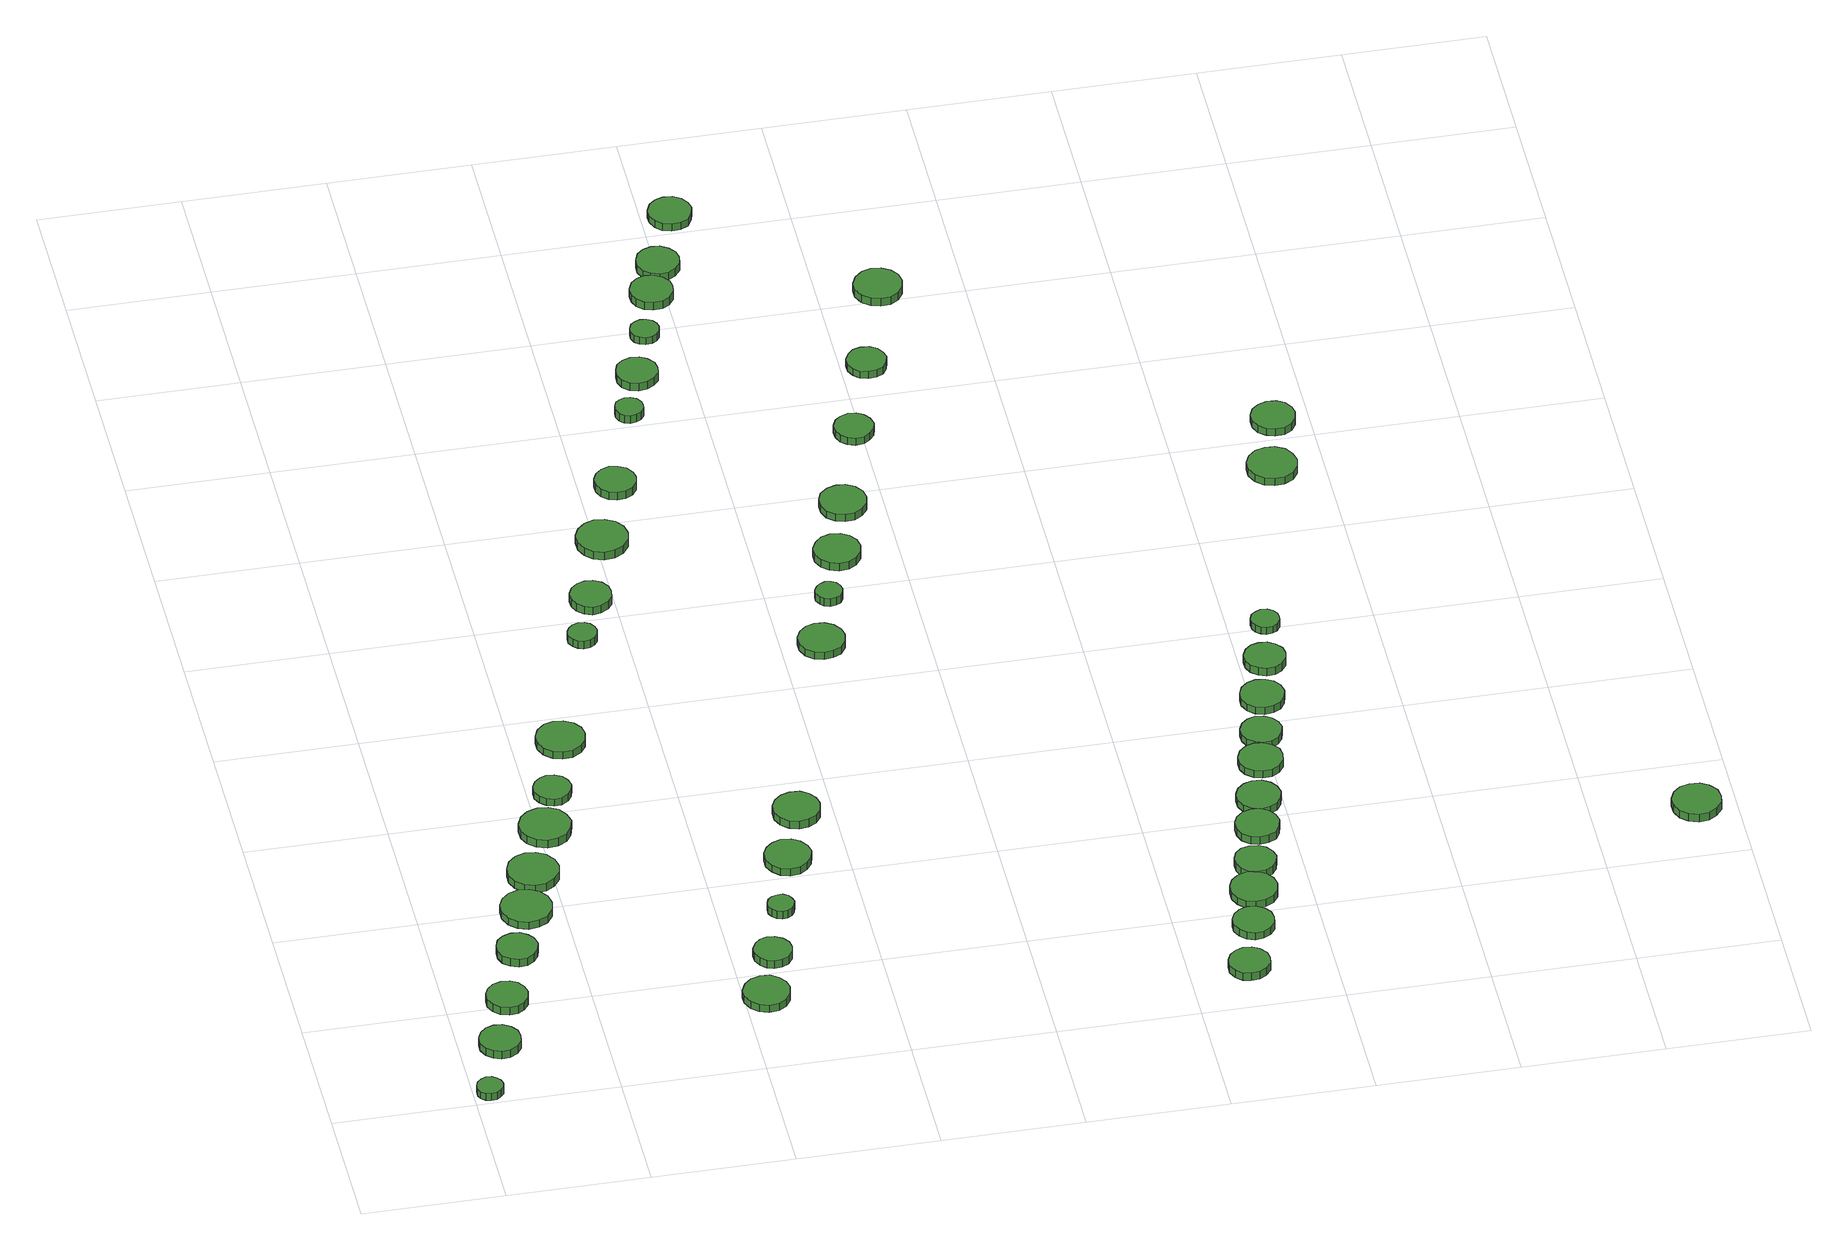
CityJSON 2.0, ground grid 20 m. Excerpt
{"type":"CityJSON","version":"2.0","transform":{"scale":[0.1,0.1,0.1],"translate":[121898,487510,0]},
"CityObjects":{
"tree1":{"type":"SolitaryVegetationObject","attributes":{"function":"something"},"geometry":[{"type":"MultiSurface","lod":"1","boundaries":[[[0,1,2,3,4,5,6,7,8,9,10,11,12,13,14]],[[15,16,17,18,19,20,21,22,23,24,25,26,27,28,29]],[[0,29,28,1]],[[1,28,27,2]],[[2,27,26,3]],[[3,26,25,4]],[[4,25,24,5]],[[5,24,23,6]],[[6,23,22,7]],[[7,22,21,8]],[[8,21,20,9]],[[9,20,19,10]],[[10,19,18,11]],[[11,18,17,12]],[[12,17,16,13]],[[13,16,15,14]],[[14,15,29,0]]]}]},
"tree2":{"type":"SolitaryVegetationObject","attributes":{"function":"something"},"geometry":[{"type":"MultiSurface","lod":"1","boundaries":[[[30,31,32,33,34,35,36,37,38,39,40,41,42,43,44]],[[45,46,47,48,49,50,51,52,53,54,55,56,57,58,59]],[[30,59,58,31]],[[31,58,57,32]],[[32,57,56,33]],[[33,56,55,34]],[[34,55,54,35]],[[35,54,53,36]],[[36,53,52,37]],[[37,52,51,38]],[[38,51,50,39]],[[39,50,49,40]],[[40,49,48,41]],[[41,48,47,42]],[[42,47,46,43]],[[43,46,45,44]],[[44,45,59,30]]]}]},
"tree3":{"type":"SolitaryVegetationObject","attributes":{"function":"something"},"geometry":[{"type":"MultiSurface","lod":"1","boundaries":[[[60,61,62,63,64,65,66,67,68,69,70,71,72,73,74]],[[75,76,77,78,79,80,81,82,83,84,85,86,87,88,89]],[[60,89,88,61]],[[61,88,87,62]],[[62,87,86,63]],[[63,86,85,64]],[[64,85,84,65]],[[65,84,83,66]],[[66,83,82,67]],[[67,82,81,68]],[[68,81,80,69]],[[69,80,79,70]],[[70,79,78,71]],[[71,78,77,72]],[[72,77,76,73]],[[73,76,75,74]],[[74,75,89,60]]]}]},
"tree4":{"type":"SolitaryVegetationObject","attributes":{"function":"something"},"geometry":[{"type":"MultiSurface","lod":"1","boundaries":[[[90,91,92,93,94,95,96,97,98,99,100,101,102,103,104]],[[105,106,107,108,109,110,111,112,113,114,115,116,117,118,119]],[[90,119,118,91]],[[91,118,117,92]],[[92,117,116,93]],[[93,116,115,94]],[[94,115,114,95]],[[95,114,113,96]],[[96,113,112,97]],[[97,112,111,98]],[[98,111,110,99]],[[99,110,109,100]],[[100,109,108,101]],[[101,108,107,102]],[[102,107,106,103]],[[103,106,105,104]],[[104,105,119,90]]]}]},
"tree5":{"type":"SolitaryVegetationObject","attributes":{"function":"something"},"geometry":[{"type":"MultiSurface","lod":"1","boundaries":[[[120,121,122,123,124,125,126,127,128,129,130,131,132,133,134]],[[135,136,137,138,139,140,141,142,143,144,145,146,147,148,149]],[[120,149,148,121]],[[121,148,147,122]],[[122,147,146,123]],[[123,146,145,124]],[[124,145,144,125]],[[125,144,143,126]],[[126,143,142,127]],[[127,142,141,128]],[[128,141,140,129]],[[129,140,139,130]],[[130,139,138,131]],[[131,138,137,132]],[[132,137,136,133]],[[133,136,135,134]],[[134,135,149,120]]]}]},
"tree6":{"type":"SolitaryVegetationObject","attributes":{"function":"something"},"geometry":[{"type":"MultiSurface","lod":"1","boundaries":[[[150,151,152,153,154,155,156,157,158,159,160,161,162,163,164]],[[165,166,167,168,169,170,171,172,173,174,175,176,177,178,179]],[[150,179,178,151]],[[151,178,177,152]],[[152,177,176,153]],[[153,176,175,154]],[[154,175,174,155]],[[155,174,173,156]],[[156,173,172,157]],[[157,172,171,158]],[[158,171,170,159]],[[159,170,169,160]],[[160,169,168,161]],[[161,168,167,162]],[[162,167,166,163]],[[163,166,165,164]],[[164,165,179,150]]]}]},
"tree7":{"type":"SolitaryVegetationObject","attributes":{"function":"something"},"geometry":[{"type":"MultiSurface","lod":"1","boundaries":[[[180,181,182,183,184,185,186,187,188,189,190,191,192,193,194]],[[195,196,197,198,199,200,201,202,203,204,205,206,207,208,209]],[[180,209,208,181]],[[181,208,207,182]],[[182,207,206,183]],[[183,206,205,184]],[[184,205,204,185]],[[185,204,203,186]],[[186,203,202,187]],[[187,202,201,188]],[[188,201,200,189]],[[189,200,199,190]],[[190,199,198,191]],[[191,198,197,192]],[[192,197,196,193]],[[193,196,195,194]],[[194,195,209,180]]]}]},
"tree8":{"type":"SolitaryVegetationObject","attributes":{"function":"something"},"geometry":[{"type":"MultiSurface","lod":"1","boundaries":[[[210,211,212,213,214,215,216,217,218,219,220,221,222,223,224]],[[225,226,227,228,229,230,231,232,233,234,235,236,237,238,239]],[[210,239,238,211]],[[211,238,237,212]],[[212,237,236,213]],[[213,236,235,214]],[[214,235,234,215]],[[215,234,233,216]],[[216,233,232,217]],[[217,232,231,218]],[[218,231,230,219]],[[219,230,229,220]],[[220,229,228,221]],[[221,228,227,222]],[[222,227,226,223]],[[223,226,225,224]],[[224,225,239,210]]]}]},
"tree9":{"type":"SolitaryVegetationObject","attributes":{"function":"something"},"geometry":[{"type":"MultiSurface","lod":"1","boundaries":[[[240,241,242,243,244,245,246,247,248,249,250,251,252,253,254]],[[255,256,257,258,259,260,261,262,263,264,265,266,267,268,269]],[[240,269,268,241]],[[241,268,267,242]],[[242,267,266,243]],[[243,266,265,244]],[[244,265,264,245]],[[245,264,263,246]],[[246,263,262,247]],[[247,262,261,248]],[[248,261,260,249]],[[249,260,259,250]],[[250,259,258,251]],[[251,258,257,252]],[[252,257,256,253]],[[253,256,255,254]],[[254,255,269,240]]]}]},
"tree10":{"type":"SolitaryVegetationObject","attributes":{"function":"something"},"geometry":[{"type":"MultiSurface","lod":"1","boundaries":[[[270,271,272,273,274,275,276,277,278,279,280,281,282,283,284]],[[285,286,287,288,289,290,291,292,293,294,295,296,297,298,299]],[[270,299,298,271]],[[271,298,297,272]],[[272,297,296,273]],[[273,296,295,274]],[[274,295,294,275]],[[275,294,293,276]],[[276,293,292,277]],[[277,292,291,278]],[[278,291,290,279]],[[279,290,289,280]],[[280,289,288,281]],[[281,288,287,282]],[[282,287,286,283]],[[283,286,285,284]],[[284,285,299,270]]]}]},
"tree11":{"type":"SolitaryVegetationObject","attributes":{"function":"something"},"geometry":[{"type":"MultiSurface","lod":"1","boundaries":[[[300,301,302,303,304,305,306,307,308,309,310,311,312,313,314]],[[315,316,317,318,319,320,321,322,323,324,325,326,327,328,329]],[[300,329,328,301]],[[301,328,327,302]],[[302,327,326,303]],[[303,326,325,304]],[[304,325,324,305]],[[305,324,323,306]],[[306,323,322,307]],[[307,322,321,308]],[[308,321,320,309]],[[309,320,319,310]],[[310,319,318,311]],[[311,318,317,312]],[[312,317,316,313]],[[313,316,315,314]],[[314,315,329,300]]]}]},
"tree12":{"type":"SolitaryVegetationObject","attributes":{"function":"something"},"geometry":[{"type":"MultiSurface","lod":"1","boundaries":[[[330,331,332,333,334,335,336,337,338,339,340,341,342,343,344]],[[345,346,347,348,349,350,351,352,353,354,355,356,357,358,359]],[[330,359,358,331]],[[331,358,357,332]],[[332,357,356,333]],[[333,356,355,334]],[[334,355,354,335]],[[335,354,353,336]],[[336,353,352,337]],[[337,352,351,338]],[[338,351,350,339]],[[339,350,349,340]],[[340,349,348,341]],[[341,348,347,342]],[[342,347,346,343]],[[343,346,345,344]],[[344,345,359,330]]]}]},
"tree13":{"type":"SolitaryVegetationObject","attributes":{"function":"something"},"geometry":[{"type":"MultiSurface","lod":"1","boundaries":[[[360,361,362,363,364,365,366,367,368,369,370,371,372,373,374]],[[375,376,377,378,379,380,381,382,383,384,385,386,387,388,389]],[[360,389,388,361]],[[361,388,387,362]],[[362,387,386,363]],[[363,386,385,364]],[[364,385,384,365]],[[365,384,383,366]],[[366,383,382,367]],[[367,382,381,368]],[[368,381,380,369]],[[369,380,379,370]],[[370,379,378,371]],[[371,378,377,372]],[[372,377,376,373]],[[373,376,375,374]],[[374,375,389,360]]]}]},
"tree14":{"type":"SolitaryVegetationObject","attributes":{"function":"something"},"geometry":[{"type":"MultiSurface","lod":"1","boundaries":[[[390,391,392,393,394,395,396,397,398,399,400,401,402,403,404]],[[405,406,407,408,409,410,411,412,413,414,415,416,417,418,419]],[[390,419,418,391]],[[391,418,417,392]],[[392,417,416,393]],[[393,416,415,394]],[[394,415,414,395]],[[395,414,413,396]],[[396,413,412,397]],[[397,412,411,398]],[[398,411,410,399]],[[399,410,409,400]],[[400,409,408,401]],[[401,408,407,402]],[[402,407,406,403]],[[403,406,405,404]],[[404,405,419,390]]]}]},
"tree15":{"type":"SolitaryVegetationObject","attributes":{"function":"something"},"geometry":[{"type":"MultiSurface","lod":"1","boundaries":[[[420,421,422,423,424,425,426,427,428,429,430,431,432,433,434]],[[435,436,437,438,439,440,441,442,443,444,445,446,447,448,449]],[[420,449,448,421]],[[421,448,447,422]],[[422,447,446,423]],[[423,446,445,424]],[[424,445,444,425]],[[425,444,443,426]],[[426,443,442,427]],[[427,442,441,428]],[[428,441,440,429]],[[429,440,439,430]],[[430,439,438,431]],[[431,438,437,432]],[[432,437,436,433]],[[433,436,435,434]],[[434,435,449,420]]]}]},
"tree16":{"type":"SolitaryVegetationObject","attributes":{"function":"something"},"geometry":[{"type":"MultiSurface","lod":"1","boundaries":[[[450,451,452,453,454,455,456,457,458,459,460,461,462,463,464]],[[465,466,467,468,469,470,471,472,473,474,475,476,477,478,479]],[[450,479,478,451]],[[451,478,477,452]],[[452,477,476,453]],[[453,476,475,454]],[[454,475,474,455]],[[455,474,473,456]],[[456,473,472,457]],[[457,472,471,458]],[[458,471,470,459]],[[459,470,469,460]],[[460,469,468,461]],[[461,468,467,462]],[[462,467,466,463]],[[463,466,465,464]],[[464,465,479,450]]]}]},
"tree17":{"type":"SolitaryVegetationObject","attributes":{"function":"something"},"geometry":[{"type":"MultiSurface","lod":"1","boundaries":[[[480,481,482,483,484,485,486,487,488,489,490,491,492,493,494]],[[495,496,497,498,499,500,501,502,503,504,505,506,507,508,509]],[[480,509,508,481]],[[481,508,507,482]],[[482,507,506,483]],[[483,506,505,484]],[[484,505,504,485]],[[485,504,503,486]],[[486,503,502,487]],[[487,502,501,488]],[[488,501,500,489]],[[489,500,499,490]],[[490,499,498,491]],[[491,498,497,492]],[[492,497,496,493]],[[493,496,495,494]],[[494,495,509,480]]]}]},
"tree18":{"type":"SolitaryVegetationObject","attributes":{"function":"something"},"geometry":[{"type":"MultiSurface","lod":"1","boundaries":[[[510,511,512,513,514,515,516,517,518,519,520,521,522,523,524]],[[525,526,527,528,529,530,531,532,533,534,535,536,537,538,539]],[[510,539,538,511]],[[511,538,537,512]],[[512,537,536,513]],[[513,536,535,514]],[[514,535,534,515]],[[515,534,533,516]],[[516,533,532,517]],[[517,532,531,518]],[[518,531,530,519]],[[519,530,529,520]],[[520,529,528,521]],[[521,528,527,522]],[[522,527,526,523]],[[523,526,525,524]],[[524,525,539,510]]]}]},
"tree19":{"type":"SolitaryVegetationObject","attributes":{"function":"something"},"geometry":[{"type":"MultiSurface","lod":"1","boundaries":[[[540,541,542,543,544,545,546,547,548,549,550,551,552,553,554]],[[555,556,557,558,559,560,561,562,563,564,565,566,567,568,569]],[[540,569,568,541]],[[541,568,567,542]],[[542,567,566,543]],[[543,566,565,544]],[[544,565,564,545]],[[545,564,563,546]],[[546,563,562,547]],[[547,562,561,548]],[[548,561,560,549]],[[549,560,559,550]],[[550,559,558,551]],[[551,558,557,552]],[[552,557,556,553]],[[553,556,555,554]],[[554,555,569,540]]]}]},
"tree20":{"type":"SolitaryVegetationObject","attributes":{"function":"something"},"geometry":[{"type":"MultiSurface","lod":"1","boundaries":[[[570,571,572,573,574,575,576,577,578,579,580,581,582,583,584]],[[585,586,587,588,589,590,591,592,593,594,595,596,597,598,599]],[[570,599,598,571]],[[571,598,597,572]],[[572,597,596,573]],[[573,596,595,574]],[[574,595,594,575]],[[575,594,593,576]],[[576,593,592,577]],[[577,592,591,578]],[[578,591,590,579]],[[579,590,589,580]],[[580,589,588,581]],[[581,588,587,582]],[[582,587,586,583]],[[583,586,585,584]],[[584,585,599,570]]]}]},
"tree21":{"type":"SolitaryVegetationObject","attributes":{"function":"something"},"geometry":[{"type":"MultiSurface","lod":"1","boundaries":[[[600,601,602,603,604,605,606,607,608,609,610,611,612,613,614]],[[615,616,617,618,619,620,621,622,623,624,625,626,627,628,629]],[[600,629,628,601]],[[601,628,627,602]],[[602,627,626,603]],[[603,626,625,604]],[[604,625,624,605]],[[605,624,623,606]],[[606,623,622,607]],[[607,622,621,608]],[[608,621,620,609]],[[609,620,619,610]],[[610,619,618,611]],[[611,618,617,612]],[[612,617,616,613]],[[613,616,615,614]],[[614,615,629,600]]]}]},
"tree22":{"type":"SolitaryVegetationObject","attributes":{"function":"something"},"geometry":[{"type":"MultiSurface","lod":"1","boundaries":[[[630,631,632,633,634,635,636,637,638,639,640,641,642,643,644]],[[645,646,647,648,649,650,651,652,653,654,655,656,657,658,659]],[[630,659,658,631]],[[631,658,657,632]],[[632,657,656,633]],[[633,656,655,634]],[[634,655,654,635]],[[635,654,653,636]],[[636,653,652,637]],[[637,652,651,638]],[[638,651,650,639]],[[639,650,649,640]],[[640,649,648,641]],[[641,648,647,642]],[[642,647,646,643]],[[643,646,645,644]],[[644,645,659,630]]]}]},
"tree23":{"type":"SolitaryVegetationObject","attributes":{"function":"something"},"geometry":[{"type":"MultiSurface","lod":"1","boundaries":[[[660,661,662,663,664,665,666,667,668,669,670,671,672,673,674]],[[675,676,677,678,679,680,681,682,683,684,685,686,687,688,689]],[[660,689,688,661]],[[661,688,687,662]],[[662,687,686,663]],[[663,686,685,664]],[[664,685,684,665]],[[665,684,683,666]],[[666,683,682,667]],[[667,682,681,668]],[[668,681,680,669]],[[669,680,679,670]],[[670,679,678,671]],[[671,678,677,672]],[[672,677,676,673]],[[673,676,675,674]],[[674,675,689,660]]]}]},
"tree24":{"type":"SolitaryVegetationObject","attributes":{"function":"something"},"geometry":[{"type":"MultiSurface","lod":"1","boundaries":[[[690,691,692,693,694,695,696,697,698,699,700,701,702,703,704]],[[705,706,707,708,709,710,711,712,713,714,715,716,717,718,719]],[[690,719,718,691]],[[691,718,717,692]],[[692,717,716,693]],[[693,716,715,694]],[[694,715,714,695]],[[695,714,713,696]],[[696,713,712,697]],[[697,712,711,698]],[[698,711,710,699]],[[699,710,709,700]],[[700,709,708,701]],[[701,708,707,702]],[[702,707,706,703]],[[703,706,705,704]],[[704,705,719,690]]]}]},
"tree25":{"type":"SolitaryVegetationObject","attributes":{"function":"something"},"geometry":[{"type":"MultiSurface","lod":"1","boundaries":[[[720,721,722,723,724,725,726,727,728,729,730,731,732,733,734]],[[735,736,737,738,739,740,741,742,743,744,745,746,747,748,749]],[[720,749,748,721]],[[721,748,747,722]],[[722,747,746,723]],[[723,746,745,724]],[[724,745,744,725]],[[725,744,743,726]],[[726,743,742,727]],[[727,742,741,728]],[[728,741,740,729]],[[729,740,739,730]],[[730,739,738,731]],[[731,738,737,732]],[[732,737,736,733]],[[733,736,735,734]],[[734,735,749,720]]]}]},
"tree26":{"type":"SolitaryVegetationObject","attributes":{"function":"something"},"geometry":[{"type":"MultiSurface","lod":"1","boundaries":[[[750,751,752,753,754,755,756,757,758,759,760,761,762,763,764]],[[765,766,767,768,769,770,771,772,773,774,775,776,777,778,779]],[[750,779,778,751]],[[751,778,777,752]],[[752,777,776,753]],[[753,776,775,754]],[[754,775,774,755]],[[755,774,773,756]],[[756,773,772,757]],[[757,772,771,758]],[[758,771,770,759]],[[759,770,769,760]],[[760,769,768,761]],[[761,768,767,762]],[[762,767,766,763]],[[763,766,765,764]],[[764,765,779,750]]]}]},
"tree27":{"type":"SolitaryVegetationObject","attributes":{"function":"something"},"geometry":[{"type":"MultiSurface","lod":"1","boundaries":[[[780,781,782,783,784,785,786,787,788,789,790,791,792,793,794]],[[795,796,797,798,799,800,801,802,803,804,805,806,807,808,809]],[[780,809,808,781]],[[781,808,807,782]],[[782,807,806,783]],[[783,806,805,784]],[[784,805,804,785]],[[785,804,803,786]],[[786,803,802,787]],[[787,802,801,788]],[[788,801,800,789]],[[789,800,799,790]],[[790,799,798,791]],[[791,798,797,792]],[[792,797,796,793]],[[793,796,795,794]],[[794,795,809,780]]]}]},
"tree28":{"type":"SolitaryVegetationObject","attributes":{"function":"something"},"geometry":[{"type":"MultiSurface","lod":"1","boundaries":[[[810,811,812,813,814,815,816,817,818,819,820,821,822,823,824]],[[825,826,827,828,829,830,831,832,833,834,835,836,837,838,839]],[[810,839,838,811]],[[811,838,837,812]],[[812,837,836,813]],[[813,836,835,814]],[[814,835,834,815]],[[815,834,833,816]],[[816,833,832,817]],[[817,832,831,818]],[[818,831,830,819]],[[819,830,829,820]],[[820,829,828,821]],[[821,828,827,822]],[[822,827,826,823]],[[823,826,825,824]],[[824,825,839,810]]]}]},
"tree29":{"type":"SolitaryVegetationObject","attributes":{"function":"something"},"geometry":[{"type":"MultiSurface","lod":"1","boundaries":[[[840,841,842,843,844,845,846,847,848,849,850,851,852,853,854]],[[855,856,857,858,859,860,861,862,863,864,865,866,867,868,869]],[[840,869,868,841]],[[841,868,867,842]],[[842,867,866,843]],[[843,866,865,844]],[[844,865,864,845]],[[845,864,863,846]],[[846,863,862,847]],[[847,862,861,848]],[[848,861,860,849]],[[849,860,859,850]],[[850,859,858,851]],[[851,858,857,852]],[[852,857,856,853]],[[853,856,855,854]],[[854,855,869,840]]]}]},
"tree30":{"type":"SolitaryVegetationObject","attributes":{"function":"something"},"geometry":[{"type":"MultiSurface","lod":"1","boundaries":[[[870,871,872,873,874,875,876,877,878,879,880,881,882,883,884]],[[885,886,887,888,889,890,891,892,893,894,895,896,897,898,899]],[[870,899,898,871]],[[871,898,897,872]],[[872,897,896,873]],[[873,896,895,874]],[[874,895,894,875]],[[875,894,893,876]],[[876,893,892,877]],[[877,892,891,878]],[[878,891,890,879]],[[879,890,889,880]],[[880,889,888,881]],[[881,888,887,882]],[[882,887,886,883]],[[883,886,885,884]],[[884,885,899,870]]]}]},
"tree31":{"type":"SolitaryVegetationObject","attributes":{"function":"something"},"geometry":[{"type":"MultiSurface","lod":"1","boundaries":[[[900,901,902,903,904,905,906,907,908,909,910,911,912,913,914]],[[915,916,917,918,919,920,921,922,923,924,925,926,927,928,929]],[[900,929,928,901]],[[901,928,927,902]],[[902,927,926,903]],[[903,926,925,904]],[[904,925,924,905]],[[905,924,923,906]],[[906,923,922,907]],[[907,922,921,908]],[[908,921,920,909]],[[909,920,919,910]],[[910,919,918,911]],[[911,918,917,912]],[[912,917,916,913]],[[913,916,915,914]],[[914,915,929,900]]]}]},
"tree32":{"type":"SolitaryVegetationObject","attributes":{"function":"something"},"geometry":[{"type":"MultiSurface","lod":"1","boundaries":[[[930,931,932,933,934,935,936,937,938,939,940,941,942,943,944]],[[945,946,947,948,949,950,951,952,953,954,955,956,957,958,959]],[[930,959,958,931]],[[931,958,957,932]],[[932,957,956,933]],[[933,956,955,934]],[[934,955,954,935]],[[935,954,953,936]],[[936,953,952,937]],[[937,952,951,938]],[[938,951,950,939]],[[939,950,949,940]],[[940,949,948,941]],[[941,948,947,942]],[[942,947,946,943]],[[943,946,945,944]],[[944,945,959,930]]]}]},
"tree33":{"type":"SolitaryVegetationObject","attributes":{"function":"something"},"geometry":[{"type":"MultiSurface","lod":"1","boundaries":[[[960,961,962,963,964,965,966,967,968,969,970,971,972,973,974]],[[975,976,977,978,979,980,981,982,983,984,985,986,987,988,989]],[[960,989,988,961]],[[961,988,987,962]],[[962,987,986,963]],[[963,986,985,964]],[[964,985,984,965]],[[965,984,983,966]],[[966,983,982,967]],[[967,982,981,968]],[[968,981,980,969]],[[969,980,979,970]],[[970,979,978,971]],[[971,978,977,972]],[[972,977,976,973]],[[973,976,975,974]],[[974,975,989,960]]]}]},
"tree34":{"type":"SolitaryVegetationObject","attributes":{"function":"something"},"geometry":[{"type":"MultiSurface","lod":"1","boundaries":[[[990,991,992,993,994,995,996,997,998,999,1000,1001,1002,1003,1004]],[[1005,1006,1007,1008,1009,1010,1011,1012,1013,1014,1015,1016,1017,1018,1019]],[[990,1019,1018,991]],[[991,1018,1017,992]],[[992,1017,1016,993]],[[993,1016,1015,994]],[[994,1015,1014,995]],[[995,1014,1013,996]],[[996,1013,1012,997]],[[997,1012,1011,998]],[[998,1011,1010,999]],[[999,1010,1009,1000]],[[1000,1009,1008,1001]],[[1001,1008,1007,1002]],[[1002,1007,1006,1003]],[[1003,1006,1005,1004]],[[1004,1005,1019,990]]]}]},
"tree35":{"type":"SolitaryVegetationObject","attributes":{"function":"something"},"geometry":[{"type":"MultiSurface","lod":"1","boundaries":[[[1020,1021,1022,1023,1024,1025,1026,1027,1028,1029,1030,1031,1032,1033,1034]],[[1035,1036,1037,1038,1039,1040,1041,1042,1043,1044,1045,1046,1047,1048,1049]],[[1020,1049,1048,1021]],[[1021,1048,1047,1022]],[[1022,1047,1046,1023]],[[1023,1046,1045,1024]],[[1024,1045,1044,1025]],[[1025,1044,1043,1026]],[[1026,1043,1042,1027]],[[1027,1042,1041,1028]],[[1028,1041,1040,1029]],[[1029,1040,1039,1030]],[[1030,1039,1038,1031]],[[1031,1038,1037,1032]],[[1032,1037,1036,1033]],[[1033,1036,1035,1034]],[[1034,1035,1049,1020]]]}]},
"tree36":{"type":"SolitaryVegetationObject","attributes":{"function":"something"},"geometry":[{"type":"MultiSurface","lod":"1","boundaries":[[[1050,1051,1052,1053,1054,1055,1056,1057,1058,1059,1060,1061,1062,1063,1064]],[[1065,1066,1067,1068,1069,1070,1071,1072,1073,1074,1075,1076,1077,1078,1079]],[[1050,1079,1078,1051]],[[1051,1078,1077,1052]],[[1052,1077,1076,1053]],[[1053,1076,1075,1054]],[[1054,1075,1074,1055]],[[1055,1074,1073,1056]],[[1056,1073,1072,1057]],[[1057,1072,1071,1058]],[[1058,1071,1070,1059]],[[1059,1070,1069,1060]],[[1060,1069,1068,1061]],[[1061,1068,1067,1062]],[[1062,1067,1066,1063]],[[1063,1066,1065,1064]],[[1064,1065,1079,1050]]]}]},
"tree37":{"type":"SolitaryVegetationObject","attributes":{"function":"something"},"geometry":[{"type":"MultiSurface","lod":"1","boundaries":[[[1080,1081,1082,1083,1084,1085,1086,1087,1088,1089,1090,1091,1092,1093,1094]],[[1095,1096,1097,1098,1099,1100,1101,1102,1103,1104,1105,1106,1107,1108,1109]],[[1080,1109,1108,1081]],[[1081,1108,1107,1082]],[[1082,1107,1106,1083]],[[1083,1106,1105,1084]],[[1084,1105,1104,1085]],[[1085,1104,1103,1086]],[[1086,1103,1102,1087]],[[1087,1102,1101,1088]],[[1088,1101,1100,1089]],[[1089,1100,1099,1090]],[[1090,1099,1098,1091]],[[1091,1098,1097,1092]],[[1092,1097,1096,1093]],[[1093,1096,1095,1094]],[[1094,1095,1109,1080]]]}]},
"tree38":{"type":"SolitaryVegetationObject","attributes":{"function":"something"},"geometry":[{"type":"MultiSurface","lod":"1","boundaries":[[[1110,1111,1112,1113,1114,1115,1116,1117,1118,1119,1120,1121,1122,1123,1124]],[[1125,1126,1127,1128,1129,1130,1131,1132,1133,1134,1135,1136,1137,1138,1139]],[[1110,1139,1138,1111]],[[1111,1138,1137,1112]],[[1112,1137,1136,1113]],[[1113,1136,1135,1114]],[[1114,1135,1134,1115]],[[1115,1134,1133,1116]],[[1116,1133,1132,1117]],[[1117,1132,1131,1118]],[[1118,1131,1130,1119]],[[1119,1130,1129,1120]],[[1120,1129,1128,1121]],[[1121,1128,1127,1122]],[[1122,1127,1126,1123]],[[1123,1126,1125,1124]],[[1124,1125,1139,1110]]]}]},
"tree39":{"type":"SolitaryVegetationObject","attributes":{"function":"something"},"geometry":[{"type":"MultiSurface","lod":"1","boundaries":[[[1140,1141,1142,1143,1144,1145,1146,1147,1148,1149,1150,1151,1152,1153,1154]],[[1155,1156,1157,1158,1159,1160,1161,1162,1163,1164,1165,1166,1167,1168,1169]],[[1140,1169,1168,1141]],[[1141,1168,1167,1142]],[[1142,1167,1166,1143]],[[1143,1166,1165,1144]],[[1144,1165,1164,1145]],[[1145,1164,1163,1146]],[[1146,1163,1162,1147]],[[1147,1162,1161,1148]],[[1148,1161,1160,1149]],[[1149,1160,1159,1150]],[[1150,1159,1158,1151]],[[1151,1158,1157,1152]],[[1152,1157,1156,1153]],[[1153,1156,1155,1154]],[[1154,1155,1169,1140]]]}]},
"tree40":{"type":"SolitaryVegetationObject","attributes":{"function":"something"},"geometry":[{"type":"MultiSurface","lod":"1","boundaries":[[[1170,1171,1172,1173,1174,1175,1176,1177,1178,1179,1180,1181,1182,1183,1184]],[[1185,1186,1187,1188,1189,1190,1191,1192,1193,1194,1195,1196,1197,1198,1199]],[[1170,1199,1198,1171]],[[1171,1198,1197,1172]],[[1172,1197,1196,1173]],[[1173,1196,1195,1174]],[[1174,1195,1194,1175]],[[1175,1194,1193,1176]],[[1176,1193,1192,1177]],[[1177,1192,1191,1178]],[[1178,1191,1190,1179]],[[1179,1190,1189,1180]],[[1180,1189,1188,1181]],[[1181,1188,1187,1182]],[[1182,1187,1186,1183]],[[1183,1186,1185,1184]],[[1184,1185,1199,1170]]]}]},
"tree41":{"type":"SolitaryVegetationObject","attributes":{"function":"something"},"geometry":[{"type":"MultiSurface","lod":"1","boundaries":[[[1200,1201,1202,1203,1204,1205,1206,1207,1208,1209,1210,1211,1212,1213,1214]],[[1215,1216,1217,1218,1219,1220,1221,1222,1223,1224,1225,1226,1227,1228,1229]],[[1200,1229,1228,1201]],[[1201,1228,1227,1202]],[[1202,1227,1226,1203]],[[1203,1226,1225,1204]],[[1204,1225,1224,1205]],[[1205,1224,1223,1206]],[[1206,1223,1222,1207]],[[1207,1222,1221,1208]],[[1208,1221,1220,1209]],[[1209,1220,1219,1210]],[[1210,1219,1218,1211]],[[1211,1218,1217,1212]],[[1212,1217,1216,1213]],[[1213,1216,1215,1214]],[[1214,1215,1229,1200]]]}]},
"tree42":{"type":"SolitaryVegetationObject","attributes":{"function":"something"},"geometry":[{"type":"MultiSurface","lod":"1","boundaries":[[[1230,1231,1232,1233,1234,1235,1236,1237,1238,1239,1240,1241,1242,1243,1244]],[[1245,1246,1247,1248,1249,1250,1251,1252,1253,1254,1255,1256,1257,1258,1259]],[[1230,1259,1258,1231]],[[1231,1258,1257,1232]],[[1232,1257,1256,1233]],[[1233,1256,1255,1234]],[[1234,1255,1254,1235]],[[1235,1254,1253,1236]],[[1236,1253,1252,1237]],[[1237,1252,1251,1238]],[[1238,1251,1250,1239]],[[1239,1250,1249,1240]],[[1240,1249,1248,1241]],[[1241,1248,1247,1242]],[[1242,1247,1246,1243]],[[1243,1246,1245,1244]],[[1244,1245,1259,1230]]]}]},
"tree43":{"type":"SolitaryVegetationObject","attributes":{"function":"something"},"geometry":[{"type":"MultiSurface","lod":"1","boundaries":[[[1260,1261,1262,1263,1264,1265,1266,1267,1268,1269,1270,1271,1272,1273,1274]],[[1275,1276,1277,1278,1279,1280,1281,1282,1283,1284,1285,1286,1287,1288,1289]],[[1260,1289,1288,1261]],[[1261,1288,1287,1262]],[[1262,1287,1286,1263]],[[1263,1286,1285,1264]],[[1264,1285,1284,1265]],[[1265,1284,1283,1266]],[[1266,1283,1282,1267]],[[1267,1282,1281,1268]],[[1268,1281,1280,1269]],[[1269,1280,1279,1270]],[[1270,1279,1278,1271]],[[1271,1278,1277,1272]],[[1272,1277,1276,1273]],[[1273,1276,1275,1274]],[[1274,1275,1289,1260]]]}]},
"tree44":{"type":"SolitaryVegetationObject","attributes":{"function":"something"},"geometry":[{"type":"MultiSurface","lod":"1","boundaries":[[[1290,1291,1292,1293,1294,1295,1296,1297,1298,1299,1300,1301,1302,1303,1304]],[[1305,1306,1307,1308,1309,1310,1311,1312,1313,1314,1315,1316,1317,1318,1319]],[[1290,1319,1318,1291]],[[1291,1318,1317,1292]],[[1292,1317,1316,1293]],[[1293,1316,1315,1294]],[[1294,1315,1314,1295]],[[1295,1314,1313,1296]],[[1296,1313,1312,1297]],[[1297,1312,1311,1298]],[[1298,1311,1310,1299]],[[1299,1310,1309,1300]],[[1300,1309,1308,1301]],[[1301,1308,1307,1302]],[[1302,1307,1306,1303]],[[1303,1306,1305,1304]],[[1304,1305,1319,1290]]]}]},
"tree45":{"type":"SolitaryVegetationObject","attributes":{"function":"something"},"geometry":[{"type":"MultiSurface","lod":"1","boundaries":[[[1320,1321,1322,1323,1324,1325,1326,1327,1328,1329,1330,1331,1332,1333,1334]],[[1335,1336,1337,1338,1339,1340,1341,1342,1343,1344,1345,1346,1347,1348,1349]],[[1320,1349,1348,1321]],[[1321,1348,1347,1322]],[[1322,1347,1346,1323]],[[1323,1346,1345,1324]],[[1324,1345,1344,1325]],[[1325,1344,1343,1326]],[[1326,1343,1342,1327]],[[1327,1342,1341,1328]],[[1328,1341,1340,1329]],[[1329,1340,1339,1330]],[[1330,1339,1338,1331]],[[1331,1338,1337,1332]],[[1332,1337,1336,1333]],[[1333,1336,1335,1334]],[[1334,1335,1349,1320]]]}]}
},
"vertices":[
[42,21,15],[40,29,15],[35,35,15],[29,39,15],[21,40,15],[14,37,15],[8,32,15],[5,25,15],[5,17,15],[8,10,15],[14,5,15],[21,3,15],[29,4,15],[35,8,15],[40,14,15],[40,14,3],[35,8,3],[29,4,3],[21,3,3],[14,5,3],[8,10,3],[5,17,3],[5,25,3],[8,32,3],[14,37,3],[21,40,3],[29,39,3],[35,35,3],[40,29,3],[42,21,3],
[85,118,16],[83,130,16],[76,139,16],[65,146,16],[53,147,16],[42,143,16],[33,135,16],[28,124,16],[28,112,16],[33,101,16],[42,93,16],[53,89,16],[65,90,16],[76,96,16],[83,106,16],[83,106,3],[76,96,3],[65,90,3],[53,89,3],[42,93,3],[33,101,3],[28,112,3],[28,124,3],[33,135,3],[42,143,3],[53,147,3],[65,146,3],[76,139,3],[83,130,3],[85,118,3],
[114,209,16],[111,221,16],[104,231,16],[94,237,16],[82,238,16],[70,234,16],[61,226,16],[56,215,16],[56,203,16],[61,192,16],[70,184,16],[82,180,16],[94,181,16],[104,187,16],[111,197,16],[111,197,3],[104,187,3],[94,181,3],[82,180,3],[70,184,3],[61,192,3],[56,203,3],[56,215,3],[61,226,3],[70,234,3],[82,238,3],[94,237,3],[104,231,3],[111,221,3],[114,209,3],
[148,309,16],[145,321,16],[138,330,16],[128,337,16],[116,338,16],[104,334,16],[95,326,16],[91,315,16],[91,303,16],[95,292,16],[104,284,16],[116,280,16],[128,281,16],[138,287,16],[145,297,16],[145,297,3],[138,287,3],[128,281,3],[116,280,3],[104,284,3],[95,292,3],[91,303,3],[91,315,3],[95,326,3],[104,334,3],[116,338,3],[128,337,3],[138,330,3],[145,321,3],[148,309,3],
[184,392,16],[181,407,16],[172,419,16],[159,426,16],[144,428,16],[130,423,16],[119,413,16],[113,400,16],[113,385,16],[119,371,16],[130,361,16],[144,356,16],[159,358,16],[172,365,16],[181,377,16],[181,377,4],[172,365,4],[159,358,4],[144,356,4],[130,361,4],[119,371,4],[113,385,4],[113,400,4],[119,413,4],[130,423,4],[144,428,4],[159,426,4],[172,419,4],[181,407,4],[184,392,4],
[209,469,16],[206,483,16],[197,496,16],[184,503,16],[169,505,16],[155,500,16],[144,490,16],[138,476,16],[138,461,16],[144,448,16],[155,438,16],[169,433,16],[184,434,16],[197,442,16],[206,454,16],[206,454,3],[197,442,3],[184,434,3],[169,433,3],[155,438,3],[144,448,3],[138,461,3],[138,476,3],[144,490,3],[155,500,3],[169,505,3],[184,503,3],[197,496,3],[206,483,3],[209,469,3],
[245,561,16],[241,576,16],[233,588,16],[220,595,16],[205,597,16],[190,592,16],[179,582,16],[173,568,16],[173,553,16],[179,540,16],[190,530,16],[205,525,16],[220,527,16],[233,534,16],[241,546,16],[241,546,3],[233,534,3],[220,527,3],[205,525,3],[190,530,3],[179,540,3],[173,553,3],[173,568,3],[179,582,3],[190,592,3],[205,597,3],[220,595,3],[233,588,3],[241,576,3],[245,561,3],
[261,637,16],[258,648,16],[252,657,16],[242,663,16],[231,664,16],[221,660,16],[213,653,16],[208,643,16],[208,632,16],[213,622,16],[221,615,16],[231,611,16],[242,612,16],[252,618,16],[258,627,16],[258,627,4],[252,618,4],[242,612,4],[231,611,4],[221,615,4],[213,622,4],[208,632,4],[208,643,4],[213,653,4],[221,660,4],[231,664,4],[242,663,4],[252,657,4],[258,648,4],[261,637,4],
[463,148,16],[460,161,16],[452,172,16],[441,179,16],[427,180,16],[414,176,16],[404,167,16],[398,154,16],[398,141,16],[404,128,16],[414,119,16],[427,115,16],[441,116,16],[452,123,16],[460,134,16],[460,134,4],[452,123,4],[441,116,4],[427,115,4],[414,119,4],[404,128,4],[398,141,4],[398,154,4],[404,167,4],[414,176,4],[427,180,4],[441,179,4],[452,172,4],[460,161,4],[463,148,4],
[301,743,16],[298,757,16],[290,768,16],[277,775,16],[263,777,16],[250,773,16],[239,763,16],[233,750,16],[233,736,16],[239,723,16],[250,713,16],[263,709,16],[277,710,16],[290,718,16],[298,729,16],[298,729,4],[290,718,4],[277,710,4],[263,709,4],[250,713,4],[239,723,4],[233,736,4],[233,750,4],[239,763,4],[250,773,4],[263,777,4],[277,775,4],[290,768,4],[298,757,4],[301,743,4],
[483,234,16],[481,245,16],[474,254,16],[464,260,16],[453,261,16],[443,258,16],[435,250,16],[430,240,16],[430,229,16],[435,219,16],[443,211,16],[453,208,16],[464,209,16],[474,214,16],[481,223,16],[481,223,3],[474,214,3],[464,209,3],[453,208,3],[443,211,3],[435,219,3],[430,229,3],[430,240,3],[435,250,3],[443,258,3],[453,261,3],[464,260,3],[474,254,3],[481,245,3],[483,234,3],
[506,331,15],[504,338,15],[500,345,15],[493,349,15],[486,349,15],[478,347,15],[472,342,15],[469,335,15],[469,327,15],[472,320,15],[478,315,15],[486,312,15],[493,313,15],[500,317,15],[504,323,15],[504,323,2],[500,317,2],[493,313,2],[486,312,2],[478,315,2],[472,320,2],[469,327,2],[469,335,2],[472,342,2],[478,347,2],[486,349,2],[493,349,2],[500,345,2],[504,338,2],[506,331,2],
[362,961,15],[360,969,15],[355,976,15],[348,980,15],[339,981,15],[331,978,15],[325,973,15],[321,965,15],[321,956,15],[325,948,15],[331,943,15],[339,940,15],[348,941,15],[355,945,15],[360,952,15],[360,952,2],[355,945,2],[348,941,2],[339,940,2],[331,943,2],[325,948,2],[321,956,2],[321,965,2],[325,973,2],[331,978,2],[339,981,2],[348,980,2],[355,976,2],[360,969,2],[362,961,2],
[550,432,16],[547,445,16],[539,456,16],[528,463,16],[514,465,16],[501,460,16],[491,451,16],[485,439,16],[485,425,16],[491,413,16],[501,403,16],[514,399,16],[528,401,16],[539,408,16],[547,419,16],[547,419,4],[539,408,4],[528,401,4],[514,399,4],[501,403,4],[491,413,4],[485,425,4],[485,439,4],[491,451,4],[501,460,4],[514,465,4],[528,463,4],[539,456,4],[547,445,4],[550,432,4],
[397,1038,16],[395,1050,16],[388,1060,16],[377,1066,16],[365,1067,16],[354,1063,16],[345,1055,16],[340,1044,16],[340,1032,16],[345,1021,16],[354,1013,16],[365,1009,16],[377,1011,16],[388,1017,16],[395,1026,16],[395,1026,3],[388,1017,3],[377,1011,3],[365,1009,3],[354,1013,3],[345,1021,3],[340,1032,3],[340,1044,3],[345,1055,3],[354,1063,3],[365,1067,3],[377,1066,3],[388,1060,3],[395,1050,3],[397,1038,3],
[582,531,16],[579,544,16],[571,555,16],[560,562,16],[546,563,16],[533,559,16],[523,550,16],[517,538,16],[517,524,16],[523,511,16],[533,502,16],[546,498,16],[560,500,16],[571,506,16],[579,517,16],[579,517,3],[571,506,3],[560,500,3],[546,498,3],[533,502,3],[523,511,3],[517,524,3],[517,538,3],[523,550,3],[533,559,3],[546,563,3],[560,562,3],[571,555,3],[579,544,3],[582,531,3],
[444,1157,17],[441,1172,17],[432,1184,17],[419,1191,17],[404,1193,17],[390,1188,17],[379,1178,17],[373,1165,17],[373,1150,17],[379,1136,17],[390,1126,17],[404,1121,17],[419,1123,17],[432,1130,17],[441,1142,17],[441,1142,4],[432,1130,4],[419,1123,4],[404,1121,4],[390,1126,4],[379,1136,4],[373,1150,4],[373,1165,4],[379,1178,4],[390,1188,4],[404,1193,4],[419,1191,4],[432,1184,4],[441,1172,4],[444,1157,4],
[479,1275,16],[477,1286,16],[470,1296,16],[459,1302,16],[447,1304,16],[436,1300,16],[427,1292,16],[422,1281,16],[422,1269,16],[427,1258,16],[436,1250,16],[447,1246,16],[459,1247,16],[470,1253,16],[477,1263,16],[477,1263,3],[470,1253,3],[459,1247,3],[447,1246,3],[436,1250,3],[427,1258,3],[422,1269,3],[422,1281,3],[427,1292,3],[436,1300,3],[447,1304,3],[459,1302,3],[470,1296,3],[477,1286,3],[479,1275,3],
[688,883,16],[685,896,16],[677,907,16],[665,914,16],[652,915,16],[639,911,16],[629,902,16],[623,890,16],[623,876,16],[629,863,16],[639,854,16],[652,850,16],[665,852,16],[677,858,16],[685,869,16],[685,869,4],[677,858,4],[665,852,4],[652,850,4],[639,854,4],[629,863,4],[623,876,4],[623,890,4],[629,902,4],[639,911,4],[652,915,4],[665,914,4],[677,907,4],[685,896,4],[688,883,4],
[520,1427,15],[519,1435,15],[514,1442,15],[506,1446,15],[498,1447,15],[490,1444,15],[484,1439,15],[481,1431,15],[481,1423,15],[484,1415,15],[490,1409,15],[498,1407,15],[506,1408,15],[514,1412,15],[519,1419,15],[519,1419,2],[514,1412,2],[506,1408,2],[498,1407,2],[490,1409,2],[484,1415,2],[481,1423,2],[481,1431,2],[484,1439,2],[490,1444,2],[498,1447,2],[506,1446,2],[514,1442,2],[519,1435,2],[520,1427,2],
[555,1501,16],[553,1513,16],[545,1523,16],[535,1529,16],[523,1530,16],[511,1526,16],[502,1518,16],[498,1507,16],[498,1495,16],[502,1484,16],[511,1476,16],[523,1472,16],[535,1474,16],[545,1480,16],[553,1489,16],[553,1489,3],[545,1480,3],[535,1474,3],[523,1472,3],[511,1476,3],[502,1484,3],[498,1495,3],[498,1507,3],[502,1518,3],[511,1526,3],[523,1530,3],[535,1529,3],[545,1523,3],[553,1513,3],[555,1501,3],
[705,983,15],[703,990,15],[699,997,15],[692,1001,15],[684,1002,15],[676,999,15],[671,994,15],[667,987,15],[667,979,15],[671,972,15],[676,966,15],[684,964,15],[692,965,15],[699,969,15],[703,975,15],[703,975,2],[699,969,2],[692,965,2],[684,964,2],[676,966,2],[671,972,2],[667,979,2],[667,987,2],[671,994,2],[676,999,2],[684,1002,2],[692,1001,2],[699,997,2],[703,990,2],[705,983,2],
[575,1589,15],[573,1597,15],[568,1604,15],[561,1608,15],[552,1609,15],[544,1606,15],[538,1601,15],[535,1593,15],[535,1585,15],[538,1577,15],[544,1572,15],[552,1569,15],[561,1570,15],[568,1574,15],[573,1581,15],[573,1581,3],[568,1574,3],[561,1570,3],[552,1569,3],[544,1572,3],[538,1577,3],[535,1585,3],[535,1593,3],[538,1601,3],[544,1606,3],[552,1609,3],[561,1608,3],[568,1604,3],[573,1597,3],[575,1589,3],
[747,1068,16],[744,1082,16],[736,1093,16],[725,1099,16],[711,1101,16],[698,1097,16],[688,1087,16],[682,1075,16],[682,1061,16],[688,1049,16],[698,1040,16],[711,1036,16],[725,1037,16],[736,1044,16],[744,1055,16],[744,1055,3],[736,1044,3],[725,1037,3],[711,1036,3],[698,1040,3],[688,1049,3],[682,1061,3],[682,1075,3],[688,1087,3],[698,1097,3],[711,1101,3],[725,1099,3],[736,1093,3],[744,1082,3],[747,1068,3],
[610,1669,17],[608,1681,17],[600,1691,17],[590,1697,17],[577,1699,17],[565,1695,17],[556,1687,17],[551,1675,17],[551,1663,17],[556,1651,17],[565,1643,17],[577,1639,17],[590,1640,17],[600,1646,17],[608,1657,17],[608,1657,4],[600,1646,4],[590,1640,4],[577,1639,4],[565,1643,4],[556,1651,4],[551,1663,4],[551,1675,4],[556,1687,4],[565,1695,4],[577,1699,4],[590,1697,4],[600,1691,4],[608,1681,4],[610,1669,4],
[776,1170,16],[773,1184,16],[765,1195,16],[753,1202,16],[740,1203,16],[727,1199,16],[716,1190,16],[711,1177,16],[711,1164,16],[716,1151,16],[727,1142,16],[740,1138,16],[753,1139,16],[765,1146,16],[773,1157,16],[773,1157,4],[765,1146,4],[753,1139,4],[740,1138,4],[727,1142,4],[716,1151,4],[711,1164,4],[711,1177,4],[716,1190,4],[727,1199,4],[740,1203,4],[753,1202,4],[765,1195,4],[773,1184,4],[776,1170,4],
[1112,84,14],[1110,96,14],[1102,106,14],[1092,112,14],[1080,113,14],[1069,109,14],[1060,101,14],[1055,90,14],[1055,78,14],[1060,67,14],[1069,59,14],[1080,56,14],[1092,57,14],[1102,63,14],[1110,73,14],[1110,73,1],[1102,63,1],[1092,57,1],[1080,56,1],[1069,59,1],[1060,67,1],[1055,78,1],[1055,90,1],[1060,101,1],[1069,109,1],[1080,113,1],[1092,112,1],[1102,106,1],[1110,96,1],[1112,84,1],
[631,1730,16],[629,1742,16],[621,1752,16],[610,1759,16],[598,1760,16],[586,1756,16],[577,1748,16],[572,1736,16],[572,1724,16],[577,1712,16],[586,1704,16],[598,1700,16],[610,1701,16],[621,1707,16],[629,1718,16],[629,1718,3],[621,1707,3],[610,1701,3],[598,1700,3],[586,1704,3],[577,1712,3],[572,1724,3],[572,1736,3],[577,1748,3],[586,1756,3],[598,1760,3],[610,1759,3],[621,1752,3],[629,1742,3],[631,1730,3],
[1135,171,13],[1133,183,13],[1126,192,13],[1115,199,13],[1103,200,13],[1092,196,13],[1083,188,13],[1078,177,13],[1078,165,13],[1083,154,13],[1092,146,13],[1103,142,13],[1115,143,13],[1126,149,13],[1133,159,13],[1133,159,1],[1126,149,1],[1115,143,1],[1103,142,1],[1092,146,1],[1083,154,1],[1078,165,1],[1078,177,1],[1083,188,1],[1092,196,1],[1103,200,1],[1115,199,1],[1126,192,1],[1133,183,1],[1135,171,1],
[817,1322,18],[814,1334,18],[807,1343,18],[798,1349,18],[786,1350,18],[775,1346,18],[767,1339,18],[762,1328,18],[762,1317,18],[767,1306,18],[775,1299,18],[786,1295,18],[798,1296,18],[807,1302,18],[814,1311,18],[814,1311,6],[807,1302,6],[798,1296,6],[786,1295,6],[775,1299,6],[767,1306,6],[762,1317,6],[762,1328,6],[767,1339,6],[775,1346,6],[786,1350,6],[798,1349,6],[807,1343,6],[814,1334,6],[817,1322,6],
[669,1831,17],[666,1843,17],[659,1853,17],[648,1860,17],[635,1861,17],[623,1857,17],[614,1849,17],[609,1837,17],[609,1825,17],[614,1813,17],[623,1805,17],[635,1801,17],[648,1802,17],[659,1808,17],[666,1819,17],[666,1819,5],[659,1808,5],[648,1802,5],[635,1801,5],[623,1805,5],[614,1813,5],[609,1825,5],[609,1837,5],[614,1849,5],[623,1857,5],[635,1861,5],[648,1860,5],[659,1853,5],[666,1843,5],[669,1831,5],
[1154,240,14],[1151,253,14],[1143,264,14],[1131,271,14],[1117,273,14],[1104,268,14],[1094,259,14],[1089,247,14],[1089,233,14],[1094,221,14],[1104,211,14],[1117,207,14],[1131,209,14],[1143,215,14],[1151,226,14],[1151,226,2],[1143,215,2],[1131,209,2],[1117,207,2],[1104,211,2],[1094,221,2],[1089,233,2],[1089,247,2],[1094,259,2],[1104,268,2],[1117,273,2],[1131,271,2],[1143,264,2],[1151,253,2],[1154,240,2],
[1164,298,15],[1161,309,15],[1154,319,15],[1144,325,15],[1132,326,15],[1120,323,15],[1111,315,15],[1107,304,15],[1107,292,15],[1111,281,15],[1120,273,15],[1132,269,15],[1144,270,15],[1154,276,15],[1161,286,15],[1161,286,2],[1154,276,2],[1144,270,2],[1132,269,2],[1120,273,2],[1111,281,2],[1107,292,2],[1107,304,2],[1111,315,2],[1120,323,2],[1132,326,2],[1144,325,2],[1154,319,2],[1161,309,2],[1164,298,2],
[1184,374,14],[1181,387,14],[1174,397,14],[1163,404,14],[1150,405,14],[1138,401,14],[1128,392,14],[1123,381,14],[1123,368,14],[1128,356,14],[1138,347,14],[1150,343,14],[1163,345,14],[1174,351,14],[1181,362,14],[1181,362,1],[1174,351,1],[1163,345,1],[1150,343,1],[1138,347,1],[1128,356,1],[1123,368,1],[1123,381,1],[1128,392,1],[1138,401,1],[1150,405,1],[1163,404,1],[1174,397,1],[1181,387,1],[1184,374,1],
[862,1458,20],[859,1469,20],[853,1478,20],[843,1484,20],[831,1485,20],[820,1482,20],[812,1474,20],[807,1464,20],[807,1452,20],[812,1442,20],[820,1434,20],[831,1431,20],[843,1432,20],[853,1437,20],[859,1447,20],[859,1447,8],[853,1437,8],[843,1432,8],[831,1431,8],[820,1434,8],[812,1442,8],[807,1452,8],[807,1464,8],[812,1474,8],[820,1482,8],[831,1485,8],[843,1484,8],[853,1478,8],[859,1469,8],[862,1458,8],
[1198,434,14],[1195,447,14],[1188,457,14],[1177,464,14],[1164,465,14],[1152,461,14],[1142,452,14],[1137,441,14],[1137,428,14],[1142,416,14],[1152,407,14],[1164,403,14],[1177,405,14],[1188,411,14],[1195,422,14],[1195,422,2],[1188,411,2],[1177,405,2],[1164,403,2],[1152,407,2],[1142,416,2],[1137,428,2],[1137,441,2],[1142,452,2],[1152,461,2],[1164,465,2],[1177,464,2],[1188,457,2],[1195,447,2],[1198,434,2],
[1216,511,16],[1214,524,16],[1206,534,16],[1195,540,16],[1182,542,16],[1170,538,16],[1160,529,16],[1155,517,16],[1155,504,16],[1160,493,16],[1170,484,16],[1182,480,16],[1195,481,16],[1206,488,16],[1214,498,16],[1214,498,4],[1206,488,4],[1195,481,4],[1182,480,4],[1170,484,4],[1160,493,4],[1155,504,4],[1155,517,4],[1160,529,4],[1170,538,4],[1182,542,4],[1195,540,4],[1206,534,4],[1214,524,4],[1216,511,4],
[915,1612,23],[912,1626,23],[904,1637,23],[892,1644,23],[878,1646,23],[865,1642,23],[854,1632,23],[848,1619,23],[848,1605,23],[854,1592,23],[865,1583,23],[878,1579,23],[892,1580,23],[904,1587,23],[912,1599,23],[912,1599,10],[904,1587,10],[892,1580,10],[878,1579,10],[865,1583,10],[854,1592,10],[848,1605,10],[848,1619,10],[854,1632,10],[865,1642,10],[878,1646,10],[892,1644,10],[904,1637,10],[912,1626,10],[915,1612,10],
[1227,570,16],[1224,582,16],[1217,591,16],[1207,597,16],[1195,599,16],[1184,595,16],[1175,587,16],[1170,576,16],[1170,564,16],[1175,553,16],[1184,545,16],[1195,541,16],[1207,542,16],[1217,548,16],[1224,558,16],[1224,558,4],[1217,548,4],[1207,542,4],[1195,541,4],[1184,545,4],[1175,553,4],[1170,564,4],[1170,576,4],[1175,587,4],[1184,595,4],[1195,599,4],[1207,597,4],[1217,591,4],[1224,582,4],[1227,570,4],
[1245,642,19],[1242,655,19],[1235,665,19],[1224,671,19],[1211,673,19],[1199,669,19],[1189,660,19],[1184,648,19],[1184,636,19],[1189,624,19],[1199,615,19],[1211,611,19],[1224,613,19],[1235,619,19],[1242,629,19],[1242,629,7],[1235,619,7],[1224,613,7],[1211,611,7],[1199,615,7],[1189,624,7],[1184,636,7],[1184,648,7],[1189,660,7],[1199,669,7],[1211,673,7],[1224,671,7],[1235,665,7],[1242,655,7],[1245,642,7],
[1262,719,22],[1260,730,22],[1252,740,22],[1242,746,22],[1230,747,22],[1219,744,22],[1210,736,22],[1205,725,22],[1205,713,22],[1210,702,22],[1219,694,22],[1230,690,22],[1242,691,22],[1252,697,22],[1260,707,22],[1260,707,9],[1252,697,9],[1242,691,9],[1230,690,9],[1219,694,9],[1210,702,9],[1205,713,9],[1205,725,9],[1210,736,9],[1219,744,9],[1230,747,9],[1242,746,9],[1252,740,9],[1260,730,9],[1262,719,9],
[1268,791,27],[1267,799,27],[1262,806,27],[1255,810,27],[1246,811,27],[1239,808,27],[1232,803,27],[1229,795,27],[1229,787,27],[1232,779,27],[1239,774,27],[1246,771,27],[1255,772,27],[1262,776,27],[1267,783,27],[1267,783,15],[1262,776,15],[1255,772,15],[1246,771,15],[1239,774,15],[1232,779,15],[1229,787,15],[1229,795,15],[1232,803,15],[1239,808,15],[1246,811,15],[1255,810,15],[1262,806,15],[1267,799,15],[1268,791,15],
[1359,1118,29],[1356,1132,29],[1348,1144,29],[1335,1151,29],[1321,1152,29],[1307,1148,29],[1296,1138,29],[1290,1125,29],[1290,1110,29],[1296,1097,29],[1307,1087,29],[1321,1083,29],[1335,1084,29],[1348,1091,29],[1356,1103,29],[1356,1103,17],[1348,1091,17],[1335,1084,17],[1321,1083,17],[1307,1087,17],[1296,1097,17],[1290,1110,17],[1290,1125,17],[1296,1138,17],[1307,1148,17],[1321,1152,17],[1335,1151,17],[1348,1144,17],[1356,1132,17],[1359,1118,17],
[1377,1218,30],[1374,1230,30],[1367,1241,30],[1356,1247,30],[1343,1248,30],[1331,1244,30],[1321,1236,30],[1316,1224,30],[1316,1211,30],[1321,1199,30],[1331,1191,30],[1343,1187,30],[1356,1188,30],[1367,1194,30],[1374,1205,30],[1374,1205,18],[1367,1194,18],[1356,1188,18],[1343,1187,18],[1331,1191,18],[1321,1199,18],[1316,1211,18],[1316,1224,18],[1321,1236,18],[1331,1244,18],[1343,1248,18],[1356,1247,18],[1367,1241,18],[1374,1230,18],[1377,1218,18],
[1776,292,26],[1774,306,26],[1765,318,26],[1753,325,26],[1739,326,26],[1725,322,26],[1715,313,26],[1709,300,26],[1709,285,26],[1715,272,26],[1725,263,26],[1739,258,26],[1753,260,26],[1765,267,26],[1774,279,26],[1774,279,13],[1765,267,13],[1753,260,13],[1739,258,13],[1725,263,13],[1715,272,13],[1709,285,13],[1709,300,13],[1715,313,13],[1725,322,13],[1739,326,13],[1753,325,13],[1765,318,13],[1774,306,13],[1776,292,13]
]}
